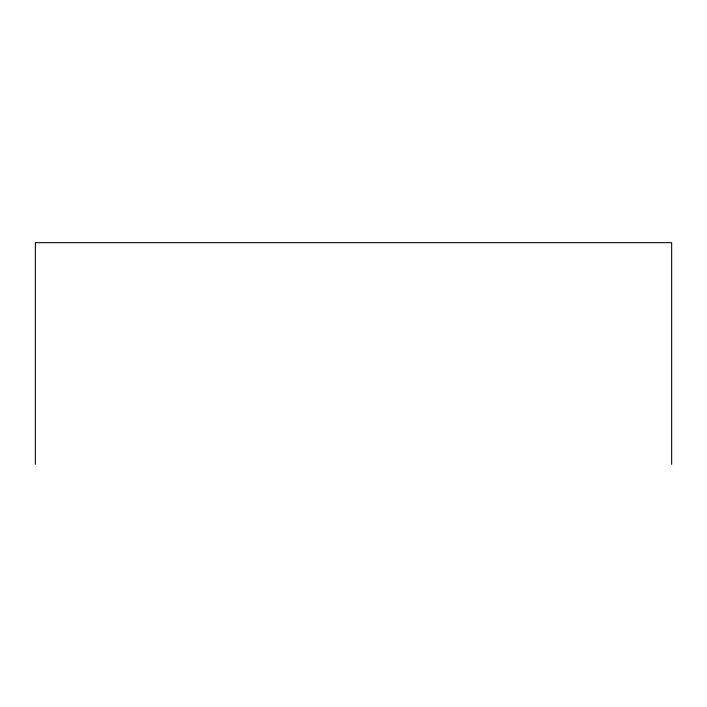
<?xml version="1.0" encoding="UTF-8"?>
<svg xmlns="http://www.w3.org/2000/svg" width="707" height="707" viewBox="0 0 707 707"><rect width="100%" height="100%" fill="white"/><g stroke="black" fill="none" stroke-linecap="round" stroke-linejoin="round"><path stroke-width="1.06" d="M671.65 464.34L671.65 242.66L35.35 242.66L35.35 464.34"/></g></svg>
